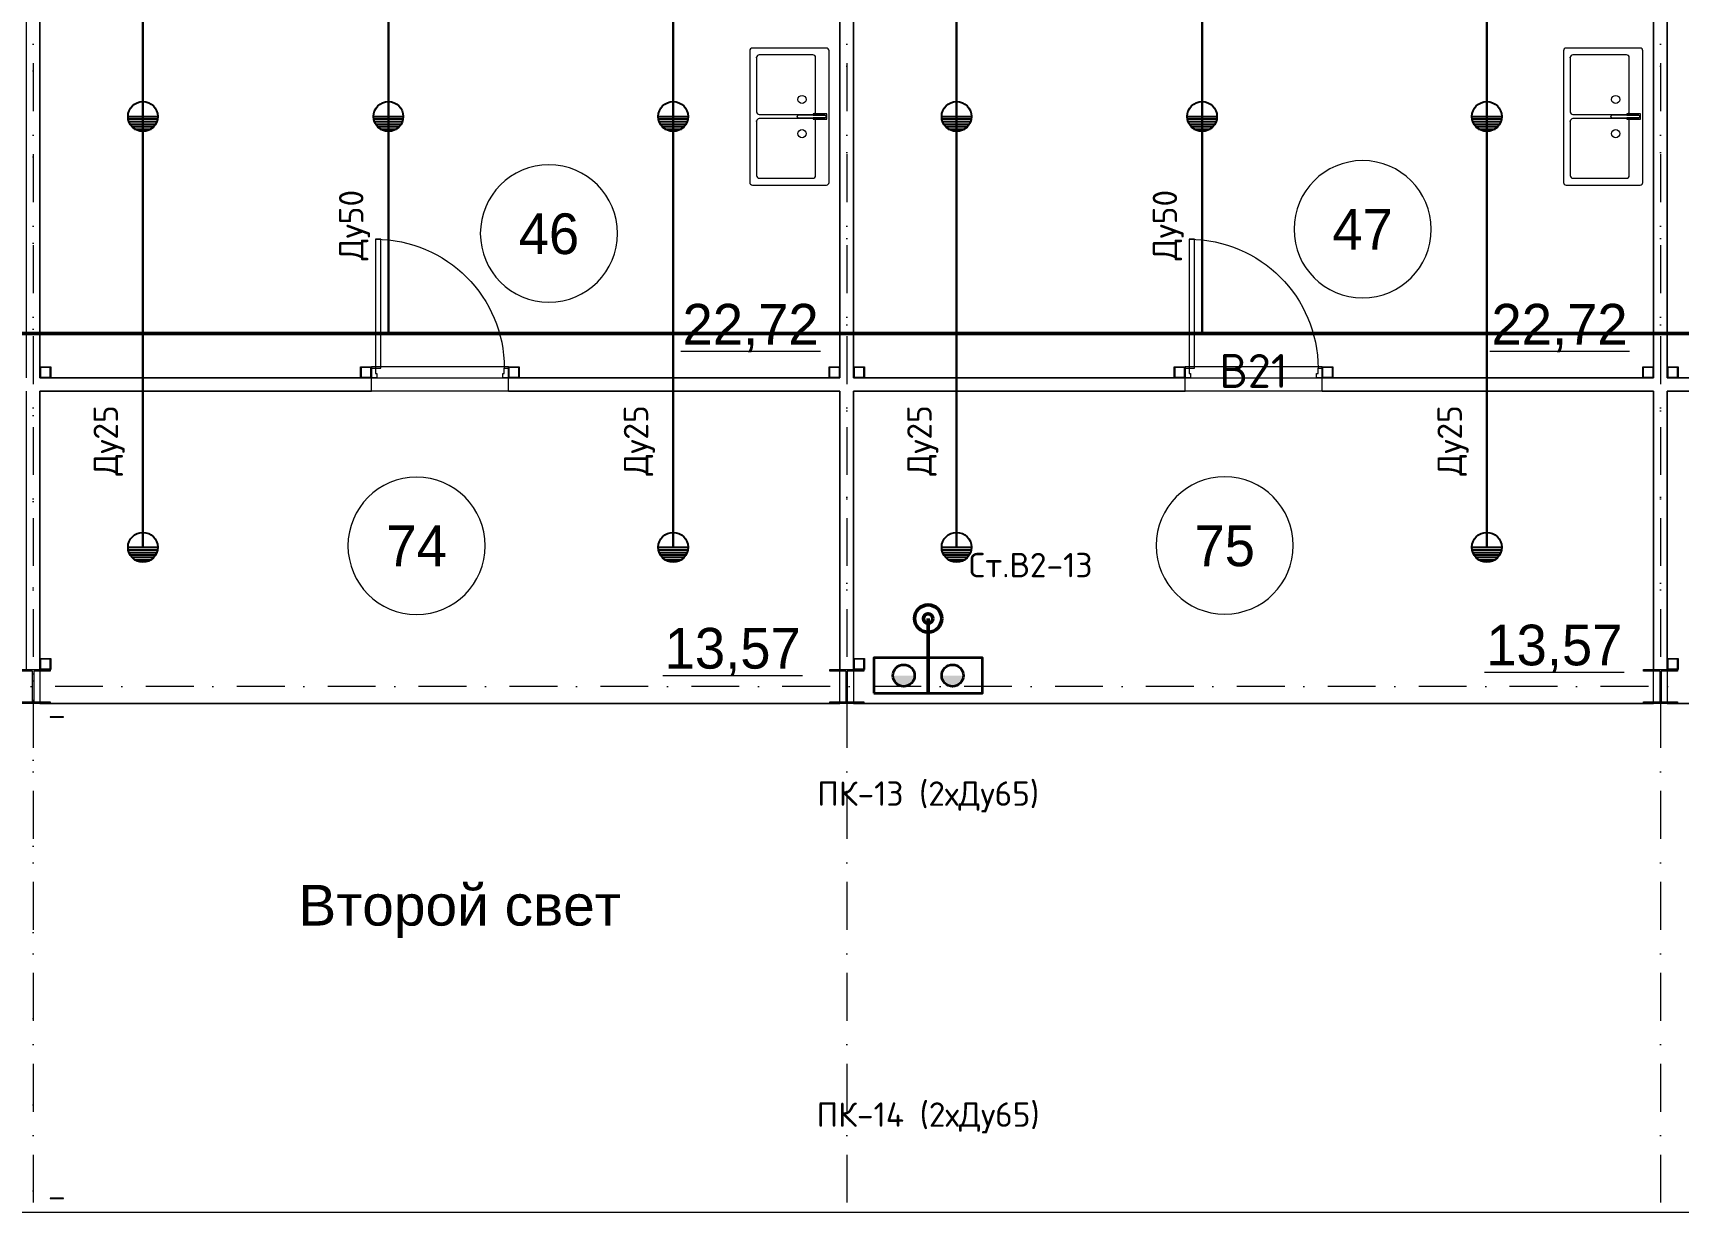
# Model space of a CAD drawing. Header units: millimetres. Extents: x 0 to 2118900, y -20000 to 84100.
# Drawn here: x 477999 to 490130, y 42148 to 50816 of the extents above; entities that cross this region are included whole.
import ezdxf
from ezdxf.enums import TextEntityAlignment as Align

# ---------------------------------------------------------------- set-up
doc = ezdxf.new("R2010")
doc.units = ezdxf.units.MM
doc.linetypes.add('Dot & Dashed', pattern=[670.277762, 352.777767, -176.388884, 0, -141.111112])
doc.linetypes.add('Крупный пунктир', pattern=[634.99999, 0, -634.99999])
for name, color, linetype, lineweight in [('АР_подоснова', 8, 'Continuous', 13), ('ПТ_В2', 3, 'Continuous', 50), ('ПТ_В21', 1, 'Continuous', 50), ('ПТ_В21_расп', 1, 'Continuous', 30), ('ПТ_оросители', 7, 'Continuous', 25), ('ПТ_ПК', 30, 'Continuous', 35), ('ПТ_текст', 7, 'Continuous', 18)]:
    doc.layers.add(name, color=color, linetype=linetype, lineweight=lineweight)
doc.styles.add('АР_текст_1', font='arial.ttf')
doc.styles.add('ПТ', font='isocpeur.ttf')

# ---------------------------------------------------------------- blocks, each defined once
blk = doc.blocks.new('Колонна SHS ГК 270')
at = {"color": 0, "linetype": 'Continuous', "lineweight": -2}
for p, q in [((40, 40), (-40, 40)), ((-40, 40), (-40, -40)), ((-36.4, -36.4), (-36.4, 36.4)), ((-36.4, 36.4), (36.4, 36.4)), ((36.4, 36.4), (36.4, -36.4)), ((40, -40), (40, 40)), ((-40, -40), (40, -40)), ((36.4, -36.4), (-36.4, -36.4))]:
    blk.add_line(p, q, dxfattribs=at)
blk = doc.blocks.new('Труба Квадратного Сечения ГК SHS 27_5')
at = {"color": 0, "linetype": 'Continuous', "lineweight": -2}
for p, q in [((505, 40), (0, 40)), ((0, 40), (0, 0)), ((0, 0), (0, -40)), ((1010, 40), (505, 40)), ((1010, 0), (1010, 40)), ((1010, -40), (1010, 0)), ((0, -40), (505, -40)), ((505, -40), (1010, -40))]:
    blk.add_line(p, q, dxfattribs=at)
blk = doc.blocks.new('Зона подготовки товара_46_65', base_point=(72627, 26664))
at = {"color": 0, "linetype": 'Continuous', "lineweight": -2}
blk.add_line((74776, 24470), (75806, 24470), dxfattribs=at)
for start, end in [(0, 180), (180, 0)]:
    blk.add_arc((73804, 25338), 506, start, end, dxfattribs=at)
at = {"color": 0, "lineweight": -2, "style": 'АР_текст_1'}
for tag, p in [('ROOM_NUMBER', (73804, 25336)), ('ROOM_AREA', (75291, 24669))]:
    blk.add_attdef(tag, text='', height=300, dxfattribs=at).set_placement(p, align=Align.MIDDLE_CENTER)
blk = doc.blocks.new('Зона подготовки товара_47_66', base_point=(78860, 26738))
at = {"color": 0, "linetype": 'Continuous', "lineweight": -2}
blk.add_line((80741, 24470), (81771, 24470), dxfattribs=at)
for start, end in [(0, 180), (180, 0)]:
    blk.add_arc((79804, 25369), 506, start, end, dxfattribs=at)
at = {"color": 0, "lineweight": -2, "style": 'АР_текст_1'}
for tag, p in [('ROOM_NUMBER', (79804, 25369)), ('ROOM_AREA', (81256, 24669))]:
    blk.add_attdef(tag, text='', height=300, dxfattribs=at).set_placement(p, align=Align.MIDDLE_CENTER)
blk = doc.blocks.new('Выставочная зона_74_128', base_point=(74278, 23622))
at = {"color": 0, "linetype": 'Continuous', "lineweight": -2}
blk.add_line((74645, 22081), (75674, 22081), dxfattribs=at)
for start, end in [(0, 180), (180, 0)]:
    blk.add_arc((72828, 23036), 506, start, end, dxfattribs=at)
at = {"color": 0, "lineweight": -2, "style": 'АР_текст_1'}
for tag, p in [('ROOM_NUMBER', (72828, 23036)), ('ROOM_AREA', (75159, 22281))]:
    blk.add_attdef(tag, text='', height=300, dxfattribs=at).set_placement(p, align=Align.MIDDLE_CENTER)
blk = doc.blocks.new('Выставочная зона_75_129', base_point=(80433, 23583))
at = {"color": 0, "linetype": 'Continuous', "lineweight": -2}
blk.add_line((80703, 22106), (81733, 22106), dxfattribs=at)
for start, end in [(0, 180), (180, 0)]:
    blk.add_arc((78787, 23039), 506, start, end, dxfattribs=at)
at = {"color": 0, "lineweight": -2, "style": 'АР_текст_1'}
for tag, p in [('ROOM_NUMBER', (78787, 23036)), ('ROOM_AREA', (81218, 22305))]:
    blk.add_attdef(tag, text='', height=300, dxfattribs=at).set_placement(p, align=Align.MIDDLE_CENTER)
blk = doc.blocks.new('Стена_57', base_point=(70225, 18227))
at = {"color": 0, "linetype": 'Continuous', "lineweight": -2, "flags": 128}
for points in [[(70125, 18227), (70125, 18225)], [(70225, 18227), (70125, 18227)], [(70125, 18225), (70225, 18225)], [(70225, 18225), (70225, 18227)]]:
    blk.add_lwpolyline(points, dxfattribs=at)
blk = doc.blocks.new('Однопольная Дверь 27_2')
at = {"color": 0, "linetype": 'Continuous', "lineweight": -2}
for p, q in [((435, 0), (435, 950)), ((435, 950), (475, 950)), ((475, 950), (475, 0)), ((-475, 0), (-505, 0)), ((-505, 0), (-505, -70)), ((-475, -40), (-475, 0)), ((475, 0), (435, 0)), ((505, 0), (475, 0)), ((475, 0), (475, -40)), ((505, -70), (505, 0)), ((-505, -70), (-465, -70)), ((-505, -170), (-505, -70)), ((-465, -40), (-475, -40)), ((-465, -70), (-465, -40)), ((475, -40), (465, -40)), ((465, -40), (465, -70)), ((465, -70), (505, -70)), ((505, -170), (505, -70))]:
    blk.add_line(p, q, dxfattribs=at)
blk.add_arc((475, 0), 950, 90, 180, dxfattribs=at)
blk = doc.blocks.new('Стена_108', base_point=(93825, 24225))
at = {"color": 0, "linetype": 'Continuous', "lineweight": -2}
for p, q in [((72495, 24175), (72495, 24275)), ((73505, 24175), (73505, 24275)), ((78495, 24175), (78495, 24275)), ((79505, 24175), (79505, 24275))]:
    blk.add_line(p, q, dxfattribs=at)
at = {"color": 0, "linetype": 'Continuous', "lineweight": -2, "flags": 128}
for points in [[(72495, 24275), (70050, 24275)], [(75950, 24275), (73505, 24275)], [(78495, 24275), (76050, 24275)], [(81950, 24275), (79505, 24275)], [(84495, 24275), (82050, 24275)], [(70050, 24175), (72495, 24175)], [(73505, 24175), (75950, 24175)], [(76050, 24175), (78495, 24175)], [(79505, 24175), (81950, 24175)], [(82050, 24175), (84495, 24175)]]:
    blk.add_lwpolyline(points, dxfattribs=at)
at = {"color": 0, "linetype": 'Continuous', "lineweight": -2, "xscale": -1, "zscale": 1000}
for p in [(73000, 24345), (79000, 24345)]:
    blk.add_blockref('Однопольная Дверь 27_2', p, dxfattribs=at)
blk = doc.blocks.new('Стена_1100', base_point=(70225, 21773))
at = {"color": 0, "linetype": 'Continuous', "lineweight": -2, "flags": 128}
for points in [[(70225, 21775), (70125, 21775)], [(70125, 21775), (70125, 21773)], [(70125, 21773), (70225, 21773)], [(70225, 21773), (70225, 21775)]]:
    blk.add_lwpolyline(points, dxfattribs=at)
blk = doc.blocks.new('Стена_112', base_point=(82000, 22125))
at = {"color": 0, "linetype": 'Continuous', "lineweight": -2, "flags": 128}
for points in [[(82050, 27875), (81950, 27875)], [(81950, 27875), (81950, 24275)], [(82050, 24275), (82050, 27875)], [(81950, 24175), (81950, 22125)], [(82050, 22125), (82050, 24175)], [(81950, 22125), (82050, 22125)]]:
    blk.add_lwpolyline(points, dxfattribs=at)
blk = doc.blocks.new('Стена_124', base_point=(70000, 22125))
at = {"color": 0, "linetype": 'Continuous', "lineweight": -2, "flags": 128}
for points in [[(70050, 27875), (69950, 27875)], [(69950, 27875), (69950, 24275)], [(70050, 24275), (70050, 27875)], [(69950, 24175), (69950, 22125)], [(70050, 22125), (70050, 24175)], [(69950, 22125), (70050, 22125)]]:
    blk.add_lwpolyline(points, dxfattribs=at)
blk = doc.blocks.new('Стена_137', base_point=(76000, 22125))
at = {"color": 0, "linetype": 'Continuous', "lineweight": -2, "flags": 128}
for points in [[(76050, 27875), (75950, 27875)], [(75950, 27875), (75950, 24275)], [(76050, 24275), (76050, 27875)], [(75950, 24175), (75950, 22125)], [(76050, 22125), (76050, 24175)], [(75950, 22125), (76050, 22125)]]:
    blk.add_lwpolyline(points, dxfattribs=at)
blk = doc.blocks.new('Колонна Универсальная 27')
at = {"color": 0, "linetype": 'Continuous', "lineweight": -2}
for p, q in [((125, 125), (-125, 125)), ((-125, 125), (-125, 113)), ((125, 113), (125, 125)), ((-125, 113), (-4, 113)), ((-4, 113), (-4, -113)), ((4, -113), (4, 113)), ((4, 113), (125, 113)), ((-4, -113), (-125, -113)), ((-125, -113), (-125, -125)), ((125, -113), (4, -113)), ((125, -125), (125, -113)), ((-125, -125), (125, -125))]:
    blk.add_line(p, q, dxfattribs=at)
blk = doc.blocks.new('Двутавp К 26020-83 27_2')
at = {"color": 0, "linetype": 'Крупный пунктир', "lineweight": -2}
blk.add_line((0, 0), (17750, 0), dxfattribs=at)
blk = doc.blocks.new('Мойка Обычная 27')
at = {"color": 0, "linetype": 'Continuous', "lineweight": -2}
for p, q in [((50, 465), (50, 70)), ((470, 485), (70, 485)), ((490, 70), (490, 465)), ((520, 465), (520, 70)), ((940, 485), (540, 485)), ((960, 70), (960, 465)), ((70, 50), (470, 50)), ((540, 50), (940, 50))]:
    blk.add_line(p, q, dxfattribs=at)
at = {"color": 0, "linetype": 'Continuous', "lineweight": -2, "flags": 128}
for points in [[(20, 0), (990, 0, 0.414214), (1010, 20), (1010, 565, 0.414214), (990, 585), (20, 585, 0.414214), (0, 565), (0, 20, 0.414214)], [(485, 504), (496, 504), (496, 555, -1), (514, 555), (514, 504), (525, 504), (525, 569), (485, 569)], [(496, 357, 1), (514, 357), (514, 555, 1), (496, 555)]]:
    blk.add_lwpolyline(points, format="xyb", close=True, dxfattribs=at)
for points in [[(485, 468), (496, 468), (496, 503), (485, 503)], [(525, 468), (525, 503), (514, 503), (514, 468)]]:
    blk.add_lwpolyline(points, close=True, dxfattribs=at)
at = {"color": 0, "linetype": 'Continuous', "lineweight": -2}
for centre in [(379, 385), (631, 385)]:
    blk.add_circle(centre, 30, dxfattribs=at)
for centre, start, end in [((70, 465), 90, 180), ((470, 465), 0, 90), ((540, 465), 90, 180), ((940, 465), 0, 90), ((70, 70), 180, 270), ((470, 70), 270, 0), ((540, 70), 180, 270), ((940, 70), 270, 0)]:
    blk.add_arc(centre, 20, start, end, dxfattribs=at)
for p in [(70, 50), (540, 50)]:
    blk.add_point(p, dxfattribs=at)
blk = doc.blocks.new('Двутавp К 26020-83 27_4')
at = {"color": 0, "linetype": 'Крупный пунктир', "lineweight": -2}
blk.add_line((0, 0), (39750, 0), dxfattribs=at)
blk = doc.blocks.new('Стандартный Маркер Сетки_40')
at = {"color": 0, "linetype": 'Dot & Dashed', "lineweight": -2}
blk.add_line((0, 0), (55187, 0), dxfattribs=at)
at = {"color": 0, "lineweight": -2, "style": 'АР_текст_1'}
blk.add_attdef('AC_MarkerText_1', text='', height=300, rotation=90, dxfattribs=at).set_placement((55368, -69), align=Align.TOP_CENTER)
blk = doc.blocks.new('AR_F1')
at = {"layer": 'АР_подоснова', "linetype": 'Dot & Dashed'}
blk.add_line((98000, 22000), (-4800, 22000), dxfattribs=at)
at = {"layer": 'АР_подоснова', "linetype": 'Continuous', "flags": 128}
for points in [[(75950, 24275), (75950, 28125), (70050, 28125), (70050, 24275)], [(76050, 28125), (76050, 24275), (81950, 24275), (81950, 28125)], [(87950, 28125), (82050, 28125), (82050, 24275), (87950, 24275)], [(75950, 24175), (70050, 24175), (70050, 21875), (75950, 21875)], [(76050, 21875), (81950, 21875), (81950, 24175), (76050, 24175)], [(87950, 21875), (87950, 24175), (82050, 24175), (82050, 21875)], [(51875, 18125), (93775, 18125), (93775, 21875), (51875, 21875)]]:
    blk.add_lwpolyline(points, close=True, dxfattribs=at)
at = {"layer": 'АР_подоснова', "linetype": 'Continuous', "zscale": 1000}
for name, p, rotation in [('Стандартный Маркер Сетки_40', (70000, 40000), 270), ('Стандартный Маркер Сетки_40', (76000, 40000), 270), ('Стандартный Маркер Сетки_40', (82000, 40000), 270), ('Двутавp К 26020-83 27_4', (70000, 39875), 270), ('Двутавp К 26020-83 27_2', (76000, 22125), 90), ('Двутавp К 26020-83 27_2', (82000, 22125), 90), ('Мойка Обычная 27', (75285, 26705), 270), ('Мойка Обычная 27', (81285, 26705), 270)]:
    blk.add_blockref(name, p, dxfattribs=dict(at, rotation=rotation))
at = {"layer": 'АР_подоснова'}
for name, p in [('Стена_124', (70000, 22125)), ('Стена_137', (76000, 22125)), ('Стена_112', (82000, 22125)), ('Стена_108', (93825, 24225)), ('Стена_1100', (70225, 21773)), ('Стена_57', (70225, 18227))]:
    blk.add_blockref(name, p, dxfattribs=at)
at = {"layer": 'АР_подоснова', "linetype": 'Continuous'}
ref = blk.add_blockref('Зона подготовки товара_46_65', (72627, 26664), dxfattribs=at)
ref.add_attrib('ROOM_NUMBER', '46', dxfattribs={"layer": '0', "color": 0, "lineweight": 9, "height": 300}).set_placement((73804, 25336), align=Align.MIDDLE_CENTER)
ref.add_attrib('ROOM_AREA', '22,72', dxfattribs={"layer": '0', "color": 0, "lineweight": 9, "height": 300}).set_placement((75291, 24669), align=Align.MIDDLE_CENTER)
ref = blk.add_blockref('Зона подготовки товара_47_66', (78860, 26738), dxfattribs=at)
ref.add_attrib('ROOM_NUMBER', '47', dxfattribs={"layer": '0', "color": 0, "lineweight": 9, "height": 300}).set_placement((79804, 25369), align=Align.MIDDLE_CENTER)
ref.add_attrib('ROOM_AREA', '22,72', dxfattribs={"layer": '0', "color": 0, "lineweight": 9, "height": 300}).set_placement((81256, 24669), align=Align.MIDDLE_CENTER)
at = {"layer": 'АР_подоснова', "linetype": 'Continuous', "xscale": -1, "zscale": 1000}
for name, p in [('Колонна SHS ГК 270', (70090, 24315)), ('Колонна SHS ГК 270', (72455, 24315)), ('Колонна SHS ГК 270', (73545, 24315)), ('Колонна SHS ГК 270', (75910, 24315)), ('Колонна SHS ГК 270', (76090, 24315)), ('Колонна SHS ГК 270', (78455, 24315)), ('Колонна SHS ГК 270', (79545, 24315)), ('Колонна SHS ГК 270', (81910, 24315)), ('Колонна SHS ГК 270', (82090, 24315)), ('Колонна SHS ГК 270', (70090, 22165)), ('Колонна SHS ГК 270', (76090, 22165)), ('Колонна SHS ГК 270', (82090, 22165)), ('Колонна Универсальная 27', (70001, 22000)), ('Колонна Универсальная 27', (76000, 22000)), ('Колонна Универсальная 27', (82001, 22000))]:
    blk.add_blockref(name, p, dxfattribs=at)
at = {"layer": 'АР_подоснова', "linetype": 'Continuous', "zscale": 1000}
for p in [(72495, 24315), (78495, 24315)]:
    blk.add_blockref('Труба Квадратного Сечения ГК SHS 27_5', p, dxfattribs=at)
at = {"layer": 'АР_подоснова', "linetype": 'Continuous'}
ref = blk.add_blockref('Выставочная зона_74_128', (74278, 23622), dxfattribs=at)
ref.add_attrib('ROOM_NUMBER', '74', dxfattribs={"layer": '0', "color": 0, "lineweight": 9, "height": 300}).set_placement((72828, 23036), align=Align.MIDDLE_CENTER)
ref.add_attrib('ROOM_AREA', '13,57', dxfattribs={"layer": '0', "color": 0, "lineweight": 9, "height": 300}).set_placement((75159, 22281), align=Align.MIDDLE_CENTER)
ref = blk.add_blockref('Выставочная зона_75_129', (80433, 23583), dxfattribs=at)
ref.add_attrib('ROOM_NUMBER', '75', dxfattribs={"layer": '0', "color": 0, "lineweight": 9, "height": 300}).set_placement((78787, 23036), align=Align.MIDDLE_CENTER)
ref.add_attrib('ROOM_AREA', '13,57', dxfattribs={"layer": '0', "color": 0, "lineweight": 9, "height": 300}).set_placement((81218, 22305), align=Align.MIDDLE_CENTER)
at = {"layer": 'АР_подоснова', "linetype": 'Continuous', "insert": (71956, 20537), "char_height": 300, "attachment_point": 1, "style": 'АР_текст_1'}
blk.add_mtext('\\A1;{\\pql;\\fArial|b0|i0|c204|p0;\\W1.000000;Второй свет }', dxfattribs=at)
blk = doc.blocks.new('SPR_DN')
for p, q in [((-1.1, 0), (1.1, 0)), ((-1.08, -0.18), (1.08, -0.18)), ((-1.04, -0.37), (1.04, -0.37)), ((-0.95, -0.55), (0.95, -0.55)), ((-0.82, -0.73), (0.82, -0.73)), ((-0.61, -0.92), (0.61, -0.92))]:
    blk.add_line(p, q)
blk.add_circle((0, 0), 1.1)
blk = doc.blocks.new('RISER')
for radius in [1, 0.35]:
    blk.add_circle((0, 0), radius)
blk = doc.blocks.new('PK2')
h = blk.add_hatch(color=7)
h.dxf.hatch_style = 1
h.paths.add_polyline_path([(-2.6, 1.3, 1), (-1, 1.3)])
h = blk.add_hatch(color=7)
h.dxf.hatch_style = 1
h.paths.add_polyline_path([(1, 1.3, 1), (2.6, 1.3)])
blk.add_lwpolyline([(-4, 0), (4, 0), (4, 2.6), (-4, 2.6)], close=True)
for centre in [(-1.8, 1.3), (1.8, 1.3)]:
    blk.add_circle(centre, 0.8)

msp = doc.modelspace()

# ---------------------------------------------------------------- linework, layer by layer
at = {"layer": 'ПТ_В2'}
msp.add_line((484600, 46500), (484600, 45950), dxfattribs=at)
at = {"layer": 'ПТ_В21'}
for p, q in [((476720, 48600), (478810, 48600)), ((478810, 48600), (480620, 48600)), ((480620, 48600), (482720, 48600)), ((482720, 48600), (484810, 48600)), ((484810, 48600), (486620, 48600)), ((486620, 48600), (488720, 48600)), ((488720, 48600), (490810, 48600))]:
    msp.add_line(p, q, dxfattribs=at)
at = {"layer": 'ПТ_В21_расп'}
for p, q in [((478810, 50200), (478810, 53775)), ((480620, 50200), (480620, 53775)), ((482720, 50200), (482720, 53775)), ((484810, 50200), (484810, 53775)), ((486620, 50200), (486620, 53775)), ((488720, 50200), (488720, 53775)), ((478810, 48600), (478810, 50200)), ((480620, 48600), (480620, 50200)), ((482720, 48600), (482720, 50200)), ((484810, 48600), (484810, 50200)), ((486620, 48600), (486620, 50200)), ((488720, 48600), (488720, 50200)), ((478810, 48600), (478810, 47025)), ((482720, 48600), (482720, 47025)), ((484810, 48600), (484810, 47025)), ((488720, 48600), (488720, 47025))]:
    msp.add_line(p, q, dxfattribs=at)

# ---------------------------------------------------------------- block references
at = {"layer": 'АР_подоснова'}
msp.add_blockref('AR_F1', (408000, 24000), dxfattribs=at)
at = {"layer": 'ПТ_В2', "xscale": 100, "yscale": 100}
msp.add_blockref('RISER', (484600, 46500), dxfattribs=at)
at = {"layer": 'ПТ_оросители', "xscale": 100, "yscale": 100}
for p in [(478810, 50200), (480620, 50200), (482720, 50200), (484810, 50200), (486620, 50200), (488720, 50200), (478810, 47025), (482720, 47025), (484810, 47025), (488720, 47025)]:
    msp.add_blockref('SPR_DN', p, dxfattribs=at)
at = {"layer": 'ПТ_ПК', "xscale": 100, "yscale": 100}
msp.add_blockref('PK2', (484600, 45950), dxfattribs=at)

# ---------------------------------------------------------------- texts
at = {"layer": 'ПТ_текст', "style": 'ПТ'}
for s, p in [('Ду50', (480490, 49400)), ('Ду50', (486490, 49400)), ('Ду25', (478680, 47812.5)), ('Ду25', (482590, 47812.5)), ('Ду25', (484680, 47812.5)), ('Ду25', (488590, 47812.5))]:
    msp.add_text(s, height=180, rotation=90, dxfattribs=at).set_placement(p, align=Align.BOTTOM_CENTER)
for s, height, p in [('В21', 250, (487000, 48450)), ('ПК-13 (2хДу65)', 180, (484600, 45300))]:
    msp.add_text(s, height=height, dxfattribs=at).set_placement(p, align=Align.TOP_CENTER)
msp.add_text('Ст.В2-13', height=180, dxfattribs=at).set_placement((484900, 46750), align=Align.BOTTOM_LEFT)
msp.add_text('ПК-14 (2хДу65)', height=180, dxfattribs=at).set_placement((484600, 42700), align=Align.BOTTOM_CENTER)

doc.saveas('drawing.dxf')
